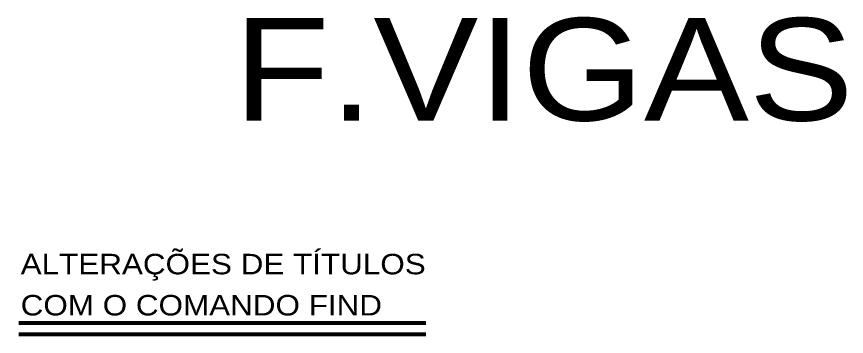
# Model space of a CAD drawing. Extents: x -20676 to 4767, y -817 to 13976.
# Drawn here: x -20500 to -16442, y 9892 to 11453 of the extents above; entities that cross this region are included whole.
import ezdxf

# ---------------------------------------------------------------- set-up
doc = ezdxf.new("R2010")
doc.units = 0
doc.layers.get('0').update_dxf_attribs({"lineweight": 13})
doc.layers.add('TEXTO_GERAL', color=7, linetype='Continuous')
doc.styles.add('ARIAL', font='arial.ttf', dxfattribs={"oblique": 15, "height": 25})

msp = doc.modelspace()

# ---------------------------------------------------------------- linework, layer by layer
at = {"layer": 'TEXTO_GERAL', "color": 2, "const_width": 20}
for points in [[(-20489.7, 9956.99), (-18497.43, 9956.99)], [(-20489.7, 9901.91), (-18497.43, 9901.91)]]:
    msp.add_lwpolyline(points, dxfattribs=at)

# ---------------------------------------------------------------- texts
at = {"color": 1, "style": 'ARIAL', "width": 1.1}
msp.add_text('F.VIGAS', height=500, dxfattribs=at).set_placement((-19437.33, 10945.91))
at = {"layer": 'TEXTO_GERAL', "color": 2, "style": 'ARIAL', "width": 1.1}
for s, p in [('ALTERAÇÕES DE TÍTULOS', (-20479.76, 10195.02)), ('COM O COMANDO FIND', (-20479.76, 9994.12))]:
    msp.add_text(s, height=100, dxfattribs=at).set_placement(p)

doc.saveas('drawing.dxf')
